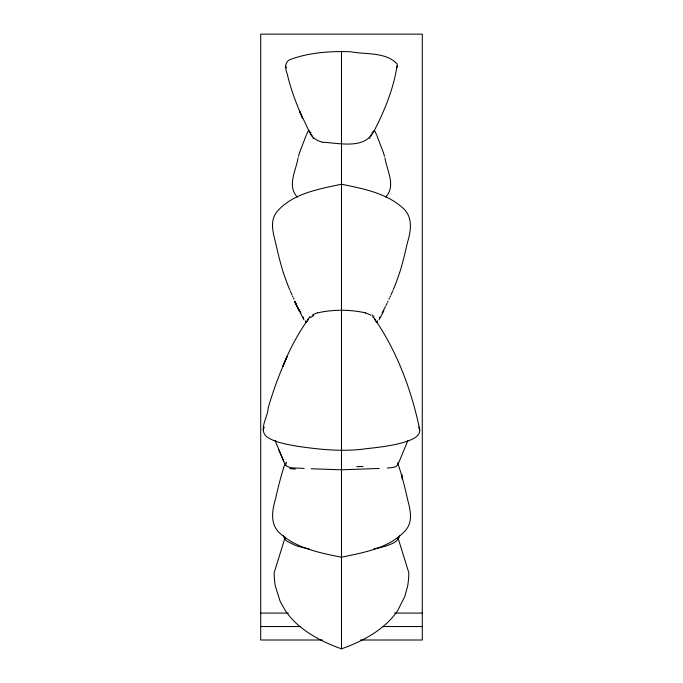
<?xml version="1.0" encoding="UTF-8"?>
<svg xmlns="http://www.w3.org/2000/svg" width="683" height="683" viewBox="0 0 683 683"><rect width="100%" height="100%" fill="white"/><g stroke="black" fill="none" stroke-linecap="round" stroke-linejoin="round"><path stroke-width="1.02" d="M309.638 132.357L299.615 111.252L302.586 118.219C296.388 103.833 290.642 89.14 287.219 73.815C284.973 68.548 284.333 61.282 291.009 59.242C309.937 52.403 330.76 51.037 350.703 51.763C365.832 54.657 386.126 51.78 397.284 64.134C393.997 88.03 384.503 111.022 373.362 132.357M373.251 317.194L374.472 318.671C397.301 351.865 411.653 390.522 419.755 429.829C420.105 436.488 412.464 439.212 407.401 441.244C394.057 445.623 380.013 447.194 366.114 448.722C343.054 452.035 319.806 449.516 296.9 446.204C286.758 444.291 276.077 442.755 267.19 437.146C257.832 430.017 267.984 417.159 268.154 408.041C273.166 390.497 279.646 373.396 287.022 356.705L282.856 366.464C289.379 349.525 298.164 333.552 308.528 318.671L309.749 317.194M373.388 130.931C366.122 149.918 338.341 142.952 322.794 142.26M275.514 499.06C271.919 510.696 269.845 524.868 280.44 533.739C297.182 548.611 320.242 552.889 341.5 557.243C363.962 552.41 389.634 548.312 405.659 530.23C413.454 521.189 410.116 509.33 407.486 499.06M407.486 242.414C411.081 230.777 413.155 216.605 402.56 207.734C385.818 192.862 362.758 188.593 341.5 184.231C319.038 189.063 293.366 193.161 277.341 211.243C269.546 220.285 272.884 232.143 275.514 242.414M275.667 498.359L276.931 492.75M407.333 243.114L404.729 254.332M277.093 492.05L278.271 487.141M278.442 486.441L278.98 484.332M404.02 257.141L404.558 255.032M279.159 483.632L280.653 478.023A304.558 304.558 0 0 1 282.463 471.714L283.769 467.505M403.841 257.841L402.347 263.45A304.558 304.558 0 0 1 400.537 269.759L399.897 271.868M371.381 134.653L370.852 136.284M298.036 157.91C296.046 170.69 286.732 185.947 297.336 197.071M307.256 321.42L308.528 318.671M299.444 153.026L299.333 153.402A217.544 217.544 0 0 0 298.454 156.407M299.564 152.651L306.18 135.371M399.734 272.389L395.85 283.436M284.956 537.982L274.182 572.687A146.819 103.816 0 0 0 275.403 586.373L280.15 601.339L285.263 610.482A103.005 72.833 0 0 0 295.884 622.947C308.81 635.019 324.98 642.942 341.5 648.85C358.02 642.942 374.19 635.019 387.116 622.947A103.005 72.833 0 0 0 397.737 610.482L404.823 596.515L407.58 586.373A146.819 103.816 0 0 0 408.801 572.687L398.044 537.982M283.94 466.976L284.452 465.405M284.632 464.875L285.178 463.296M399.598 535.515C398.65 541.602 392.059 543.736 387.073 545.623A77.785 15.257 0 0 1 380.209 547.57L374.045 548.901M263.245 429.829L264.244 427.071M396.686 67.959L397.395 65.995M395.645 283.957L393.254 289.746M407.982 440.407L398.385 463.458M310.295 134.09L310.927 132.57M285.349 537.282L284.623 539.032L287.048 541.337L295.927 545.623A77.785 15.257 0 0 0 302.791 547.57L308.955 548.901M309.698 317.493L310.116 316.613M392.802 290.796L390.941 295.005M306.522 134.619L308.281 130.863M389.984 297.105L390.463 296.055M389.003 299.214L389.498 298.164M387.492 302.364L388.004 301.314M386.988 303.423L385.946 305.523M385.417 306.573L382.156 312.882M379.108 319.755L383.872 310.774M379.278 318.141L379.868 317.091M377.426 321.377L377.75 320.814M376.76 322.504L377.093 321.941M369.657 138.487L370.007 137.932M385.664 197.071C396.268 185.947 386.954 170.69 384.964 157.91M312.259 315.204L313.446 314.522M317.646 312.848C333.202 309.39 349.798 309.39 365.354 312.848M387.278 468.017C390.975 467.454 398.291 468.128 397.907 462.775M379.142 468.461L341.5 469.81L311.235 468.76M260.718 613.078L288.354 613.078M394.646 613.078L422.282 613.078M260.718 626.542L300.05 626.542M382.95 626.542L422.282 626.542M322.367 640.005L260.718 640.005L260.718 34.15L422.282 34.15L422.282 640.005L360.633 640.005M304.183 468.487C298.104 467.616 290.821 469.144 285.571 465.405M322.478 142.184C317.066 141.005 310.594 137.181 309.612 130.931M369.554 314.522L370.741 315.204M374.472 318.671L375.744 321.42M312.993 137.932L313.343 138.487M305.907 321.941L306.24 322.504M305.25 320.814L305.574 321.377M303.132 317.091L303.722 318.141M300.844 312.882L299.188 309.732M303.892 319.755L294.74 301.698L299.478 311.294L295.124 302.543M372.884 316.613L373.302 317.493M296.012 303.423L296.533 304.473M294.996 301.314L295.508 302.364M374.719 130.863L376.478 134.619M293.502 298.164L293.997 299.214M292.537 296.055L293.016 297.105M376.82 135.371L383.436 152.651M292.059 295.005L290.198 290.796M275.018 440.407L283.872 461.435M278.852 450.071L284.615 463.458M289.746 289.746L287.355 283.957M372.073 132.57L372.705 134.09M398.377 539.032L397.651 537.282M287.15 283.436L283.266 272.389M312.148 136.284L311.619 134.653M418.756 427.071L419.755 429.829M285.605 65.995L286.314 67.959M397.822 463.296L400.537 471.714A304.558 304.558 0 0 1 402.347 478.023L403.841 483.632M284.623 539.032L283.402 535.515M283.103 271.868L282.463 269.759A304.558 304.558 0 0 1 280.653 263.45L279.159 257.841M383.556 153.026L383.667 153.402A217.544 217.544 0 0 1 384.546 156.407M404.02 484.332L404.558 486.441M278.442 255.032L278.98 257.141M404.729 487.141L405.907 492.05M278.271 254.332L275.667 243.114M406.069 492.75L407.333 498.359M402.082 474.676L402.082 478.945M341.5 51.148L341.5 648.85M285.767 465.302A76.684 14.078 -28.5 0 1 286.578 462.195M295.295 469.033A78.221 2.723 0.3 0 1 289.635 468.632M363.117 466.489A70.545 2.681 -0.1 0 1 356.739 466.626M310.876 317.467A46.598 16.631 6.1 0 1 313.753 315.657M313.343 314.479A42.38 16.383 11.6 0 1 317.527 312.788M365.234 312.916A42.38 16.272 -11.3 0 1 369.443 314.564M371.953 314.837A46.598 17.553 -9.9 0 1 374.011 317.014"/></g></svg>
